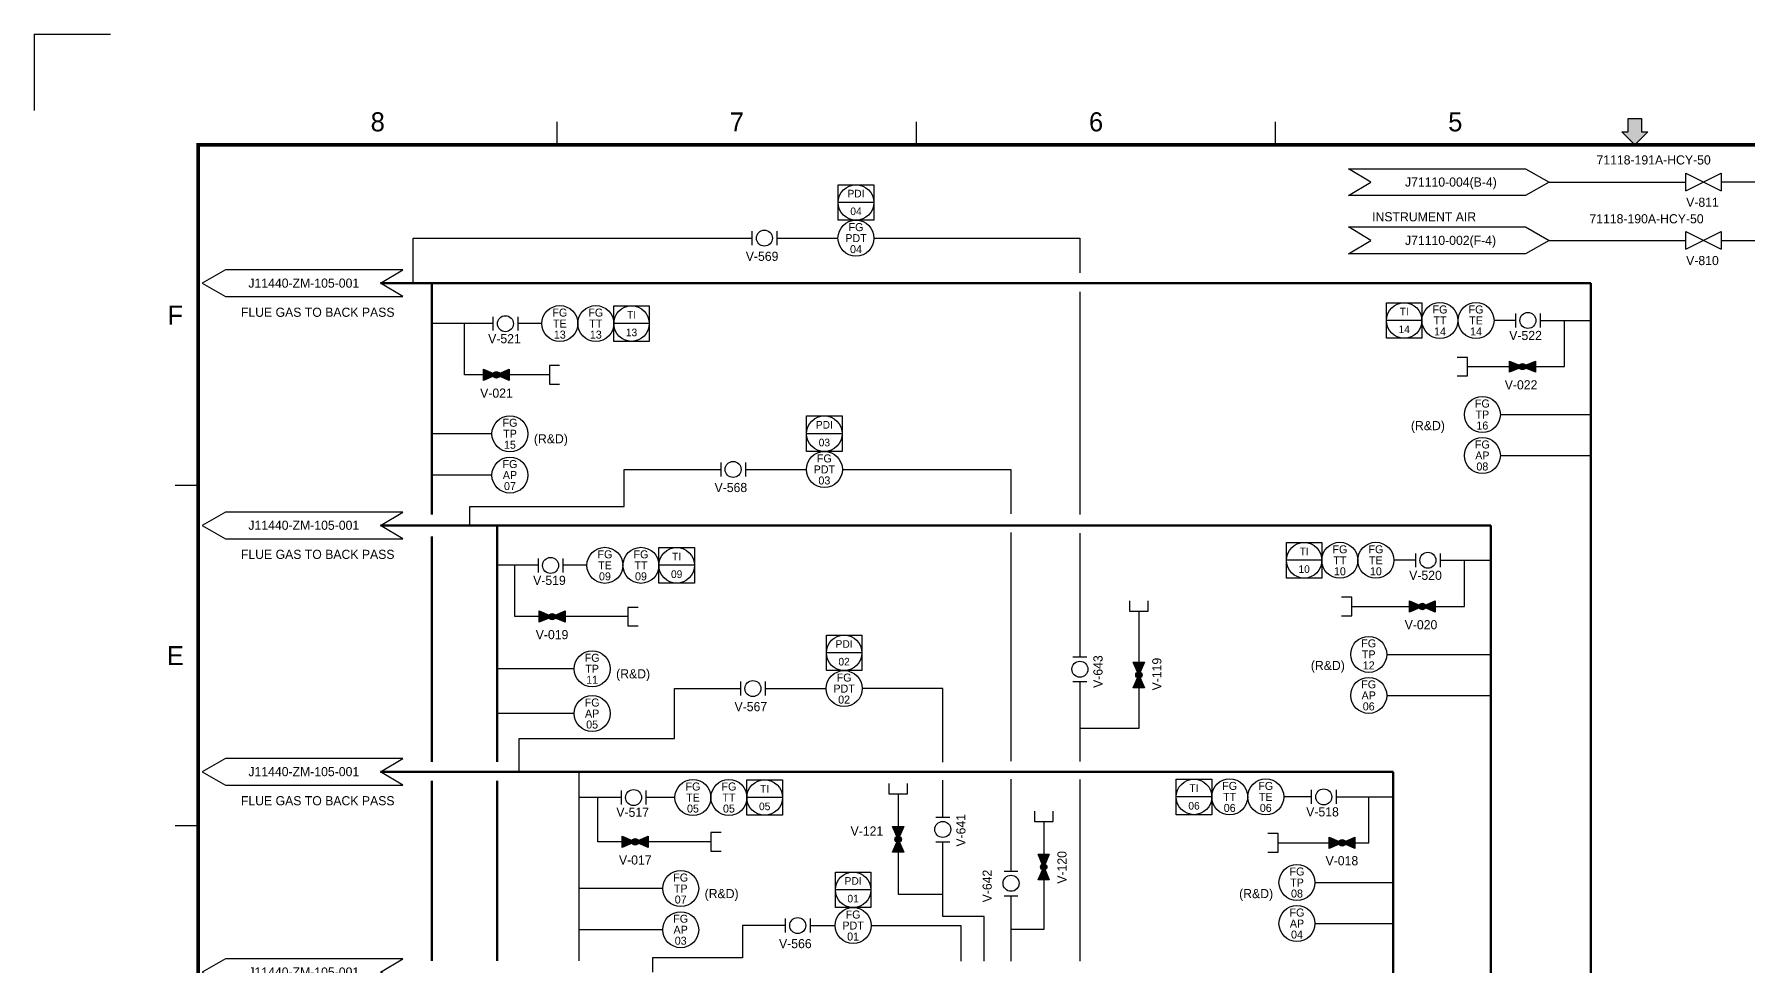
# Model space of a CAD drawing. Header units: millimetres. Extents: x 0 to 420, y 0 to 297.
# Drawn here: x 0 to 224.9, y 174.7 to 297 of the extents above; entities that cross this region are included whole.
import ezdxf
from ezdxf.enums import TextEntityAlignment as Align

# ---------------------------------------------------------------- set-up
doc = ezdxf.new("R2010")
doc.units = ezdxf.units.MM
for name, color, linetype in [('0_Title Block', 7, 'Continuous'), ('1_Valve', 7, 'Continuous'), ('2_Opc', 7, 'Continuous'), ('3_I&C', 7, 'Continuous'), ('6_PIPE(기타)', 7, 'Continuous')]:
    doc.layers.add(name, color=color, linetype=linetype)
doc.styles.get("Standard").update_dxf_attribs({"font": 'pnid.shx', "bigfont": 'kosdichs.shx'})

# ---------------------------------------------------------------- blocks, each defined once
blk = doc.blocks.new('LOCAL INSTRUMENT_')
at = {"color": 0, "linetype": 'ByBlock'}
blk.add_circle((0, 0), 2.25, dxfattribs=at)
at = {"color": 0}
for tag, p in [('TAG01', (0, 1.375)), ('TAG02', (0, 0)), ('TAG03', (0, -1.375))]:
    blk.add_attdef(tag, text='', height=1, dxfattribs=at).set_placement(p, align=Align.MIDDLE_CENTER)
blk = doc.blocks.new('삼척TEMPLATE(현대&GS&한솔)')
h = blk.add_hatch(color=0)
h.dxf.hatch_style = 1
h.paths.add_polyline_path([(210.88, 285.96), (210, 285.96), (209.12, 285.96), (209.12, 284.22), (208.29, 284.22), (210, 282.5), (211.71, 284.22), (210.88, 284.22)])
h = blk.add_hatch(color=0)
h.dxf.hatch_style = 1
h.paths.add_polyline_path([(210.88, 285.96), (210, 285.96), (209.12, 285.96), (209.12, 284.22), (208.29, 284.22), (210, 282.5), (211.71, 284.22), (210.88, 284.22)])
at = {"color": 0}
for p, q in [((0, 297), (0, 287)), ((0, 297), (10, 297)), ((209.12, 285.96), (210.88, 285.96)), ((209.12, 284.22), (209.12, 285.96)), ((209.12, 285.96), (210.88, 285.96)), ((209.12, 284.22), (209.12, 285.96)), ((210.88, 285.96), (210.88, 284.22)), ((210.88, 285.96), (210.88, 284.22)), ((68.62, 282.5), (68.62, 285.5)), ((115.75, 282.5), (115.75, 285.5)), ((162.87, 282.5), (162.87, 285.5)), ((210, 282.5), (208.29, 284.22)), ((208.29, 284.22), (209.12, 284.22)), ((210, 282.5), (208.29, 284.22)), ((208.29, 284.22), (209.12, 284.22)), ((211.71, 284.22), (210, 282.5)), ((211.71, 284.22), (210, 282.5)), ((210.88, 284.22), (211.71, 284.22)), ((210.88, 284.22), (211.71, 284.22)), ((21.5, 237.83), (18.5, 237.83)), ((21.5, 193.17), (18.5, 193.17))]:
    blk.add_line(p, q, dxfattribs=at)
at = {"color": 0, "const_width": 0.5}
blk.add_lwpolyline([(398.5, 282.5), (398.5, 14.5), (21.5, 14.5), (21.5, 282.5)], close=True, dxfattribs=at)
at = {"color": 0, "char_height": 2.5, "attachment_point": 5}
for s, insert in [('8', (45.06, 285.5)), ('7', (92.19, 285.5)), ('6', (139.31, 285.5)), ('5', (186.44, 285.5)), ('F', (18.5, 260.17)), ('E', (18.5, 215.5))]:
    blk.add_mtext(s, dxfattribs=dict(at, insert=insert))
blk = doc.blocks.new('*U17')
at = {"color": 0}
for p, q in [((0, 1), (-1.75, 0)), ((-1.75, 0), (0, -1)), ((13.25, 1), (0, 1)), ((11.58, 0), (13.25, 1)), ((13.25, -1), (11.58, 0)), ((0, -1), (13.25, -1))]:
    blk.add_line(p, q, dxfattribs=at)
blk.add_attdef('DESCRIPTION02', text='', height=1, dxfattribs=at).set_placement((-11.35, 5.52), align=Align.TOP_LEFT)
blk.add_attdef('DESCRIPTION01', text='', height=1, dxfattribs=at).set_placement((5.73, 0), align=Align.MIDDLE_CENTER)
blk = doc.blocks.new('INDICATE DISPLAY_')
at = {"color": 0}
for p, q in [((-2.33, 2.33), (2.33, 2.33)), ((-2.33, -2.33), (-2.33, 2.33)), ((2.33, 2.33), (2.33, -2.33)), ((2.33, 0), (-2.33, 0)), ((2.33, -2.33), (-2.33, -2.33))]:
    blk.add_line(p, q, dxfattribs=at)
blk.add_circle((0, 0), 2.33, dxfattribs=at)
for tag, p in [('TAG01', (0, 1.16)), ('TAG02', (0, -1.16))]:
    blk.add_attdef(tag, text='', height=1, dxfattribs=at).set_placement(p, align=Align.MIDDLE_CENTER)
blk = doc.blocks.new('*U9')
at = {"color": 0}
for p, q in [((0.26, 1.22), (0.26, -0.6)), ((3.51, 1.22), (3.51, -0.6))]:
    blk.add_line(p, q, dxfattribs=at)
blk.add_circle((1.89, 0.31), 1.05, dxfattribs=at)
for tag, p in [('TAG01', (0, 2.33)), ('DESCRIPTION01', (0, -2.33))]:
    blk.add_attdef(tag, text='', height=0.8, dxfattribs=at).set_placement(p, align=Align.MIDDLE_CENTER)
blk = doc.blocks.new('*U10')
at = {"linetype": 'ByBlock'}
h = blk.add_hatch(color=0, dxfattribs=at)
h.dxf.hatch_style = 1
edge = h.paths.add_edge_path()
edge.add_line((-10.38, 0.77), (-11.69, 0.22))
edge.add_line((-11.69, 0.22), (-11.69, 1.69))
edge.add_line((-11.69, 1.69), (-10.38, 1.13))
edge.add_arc((-10, 0.95), 0.422, 154.9961, 205.0039)
h = blk.add_hatch(color=0, dxfattribs=at)
h.dxf.hatch_style = 1
edge = h.paths.add_edge_path()
edge.add_arc((-10, 0.95), 0.422, 0, 360)
h = blk.add_hatch(color=0, dxfattribs=at)
h.dxf.hatch_style = 1
edge = h.paths.add_edge_path()
edge.add_arc((-10, 0.95), 0.422, 333.6876, 386.3124)
edge.add_line((-9.62, 1.14), (-8.31, 1.69))
edge.add_line((-8.31, 1.69), (-8.31, 0.22))
edge.add_line((-8.31, 0.22), (-9.62, 0.77))
at = {"color": 0, "linetype": 'ByBlock'}
for p, q in [((-11.69, 0.22), (-11.69, 1.69)), ((-11.69, 1.69), (-10.38, 1.13)), ((-10.38, 0.77), (-11.69, 0.22)), ((-9.62, 1.14), (-8.31, 1.69)), ((-8.31, 0.22), (-9.62, 0.77)), ((-8.31, 1.69), (-8.31, 0.22))]:
    blk.add_line(p, q, dxfattribs=at)
blk.add_circle((-10, 0.95), 0.422, dxfattribs=at)
for start, end in [(154.9961, 205.0039), (333.6876, 26.3124)]:
    blk.add_arc((-10, 0.95), 0.422, start, end, dxfattribs=at)
at = {"color": 0}
for tag, p in [('TAG01', (-5.14, 1.07)), ('DESCRIPTION01', (-5.14, -2.33))]:
    blk.add_attdef(tag, text='', height=1, dxfattribs=at).set_placement(p, align=Align.MIDDLE_CENTER)
blk = doc.blocks.new('*U11')
at = {"color": 0}
for p, q in [((-1.46, 1.22), (-1.46, -0.6)), ((1.78, 1.22), (1.78, -0.6))]:
    blk.add_line(p, q, dxfattribs=at)
blk.add_circle((0.17, 0.31), 1.05, dxfattribs=at)
for tag, p in [('TAG01', (0, 2.33)), ('DESCRIPTION01', (0, -2.33))]:
    blk.add_attdef(tag, text='', height=0.8, dxfattribs=at).set_placement(p, align=Align.MIDDLE_CENTER)
blk = doc.blocks.new('*U12')
at = {"linetype": 'ByBlock'}
h = blk.add_hatch(color=0, dxfattribs=at)
h.dxf.hatch_style = 1
edge = h.paths.add_edge_path()
edge.add_arc((-14.75, -3.78), 0.422, 63.6876, 116.3124)
edge.add_line((-14.94, -3.4), (-15.49, -2.09))
edge.add_line((-15.49, -2.09), (-14.01, -2.09))
edge.add_line((-14.01, -2.09), (-14.57, -3.4))
h = blk.add_hatch(color=0, dxfattribs=at)
h.dxf.hatch_style = 1
edge = h.paths.add_edge_path()
edge.add_line((-14.57, -4.16), (-14.01, -5.46))
edge.add_line((-14.01, -5.46), (-15.49, -5.46))
edge.add_line((-15.49, -5.46), (-14.93, -4.16))
edge.add_arc((-14.75, -3.78), 0.422, 244.9961, 295.0039)
h = blk.add_hatch(color=0, dxfattribs=at)
h.dxf.hatch_style = 1
edge = h.paths.add_edge_path()
edge.add_arc((-14.75, -3.78), 0.422, 90, 450)
at = {"color": 0, "linetype": 'ByBlock'}
for p, q in [((-14.94, -3.4), (-15.49, -2.09)), ((-15.49, -2.09), (-14.01, -2.09)), ((-14.01, -2.09), (-14.57, -3.4)), ((-15.49, -5.46), (-14.93, -4.16)), ((-14.57, -4.16), (-14.01, -5.46)), ((-14.01, -5.46), (-15.49, -5.46))]:
    blk.add_line(p, q, dxfattribs=at)
blk.add_circle((-14.75, -3.78), 0.422, dxfattribs=at)
for start, end in [(63.6876, 116.3124), (244.9961, 295.0039)]:
    blk.add_arc((-14.75, -3.78), 0.422, start, end, dxfattribs=at)
at = {"color": 0}
for tag, p in [('TAG01', (-5.14, 1.07)), ('DESCRIPTION01', (-5.14, -2.33))]:
    blk.add_attdef(tag, text='', height=1, dxfattribs=at).set_placement(p, align=Align.MIDDLE_CENTER)
blk = doc.blocks.new('*U18')
at = {"color": 0}
for p, q in [((-11.58, 0), (-13.25, 1)), ((-13.25, 1), (0, 1)), ((-13.25, -1), (-11.58, 0)), ((0, 1), (1.75, 0)), ((1.75, 0), (0, -1)), ((0, -1), (-13.25, -1))]:
    blk.add_line(p, q, dxfattribs=at)
blk.add_attdef('DESCRIPTION02', text='', height=1, dxfattribs=at).set_placement((-11.35, 5.52), align=Align.TOP_LEFT)
blk.add_attdef('DESCRIPTION01', text='', height=1, dxfattribs=at).set_placement((-5.73, 0), align=Align.MIDDLE_CENTER)
blk = doc.blocks.new('*U16')
at = {"color": 0}
for p, q in [((-2.32, -1.16), (-2.32, 1.16)), ((-2.32, -1.16), (2.32, 1.16)), ((-2.32, 1.16), (2.32, -1.16)), ((2.32, 1.16), (2.32, -1.16))]:
    blk.add_line(p, q, dxfattribs=at)
for tag, p in [('DESCRIPTION01', (5.42, 0.01)), ('TAG01', (5.42, 1.56))]:
    blk.add_attdef(tag, text='', height=1, dxfattribs=at).set_placement(p, align=Align.MIDDLE_CENTER)
blk = doc.blocks.new('*U7')
at = {"color": 0}
for tag, p in [('TAG01', (5, 1.5)), ('DESCRIPTION01', (5, -2.07))]:
    blk.add_attdef(tag, text='', height=1, dxfattribs=at).set_placement(p, align=Align.MIDDLE_CENTER)

msp = doc.modelspace()

# ---------------------------------------------------------------- linework, layer by layer
at = {"layer": '3_I&C'}
for p, q in [((66.58, 259.05), (63.43, 259.05)), ((194.35, 259.46), (191.52, 259.46)), ((192.35, 247.12), (204.22, 247.12)), ((60.04, 244.6), (52.18, 244.6)), ((192.35, 241.75), (204.22, 241.75)), ((60.04, 239.18), (52.18, 239.18)), ((72.51, 227.34), (69.36, 227.34)), ((181.21, 228), (178.38, 228)), ((70.83, 213.77), (60.73, 213.77)), ((177.44, 215.66), (191.09, 215.66)), ((177.44, 210.28), (191.09, 210.28)), ((70.83, 207.9), (60.73, 207.9)), ((84.05, 196.88), (80.24, 196.88)), ((167.55, 196.96), (163.93, 196.96)), ((82.45, 184.94), (71.48, 184.94)), ((168.04, 185.73), (178.31, 185.73)), ((168.04, 180.35), (178.31, 180.35)), ((82.45, 179.54), (71.48, 179.54))]:
    msp.add_line(p, q, dxfattribs=at)
at = {"layer": '6_PIPE(기타)'}
for p, q in [((198.74, 277.61), (216.68, 277.61)), ((235.56, 277.61), (221.33, 277.61)), ((49.7, 264.34), (49.7, 270.26)), ((49.7, 270.26), (94.16, 270.26)), ((97.41, 270.26), (105.45, 270.26)), ((110.18, 270.26), (137.19, 270.26)), ((137.19, 270.26), (137.19, 265.69)), ((198.74, 269.97), (216.68, 269.97)), ((221.33, 269.97), (312.27, 269.97)), ((137.19, 263.23), (137.19, 234)), ((60.19, 259.05), (52.18, 259.05)), ((56.45, 252.32), (56.45, 259.05)), ((197.59, 259.47), (204.22, 259.47)), ((200.78, 253.41), (200.78, 259.47)), ((188.04, 254.62), (186.69, 254.62)), ((188.04, 252.19), (188.04, 254.62)), ((58.95, 252.32), (56.45, 252.32)), ((67.58, 252.32), (62.32, 252.32)), ((68.93, 253.54), (67.58, 253.54)), ((67.58, 253.54), (67.58, 251.11)), ((186.69, 252.19), (188.04, 252.19)), ((188.04, 253.41), (193.57, 253.41)), ((196.94, 253.41), (200.78, 253.41)), ((67.58, 251.11), (68.93, 251.11)), ((77.41, 235.04), (77.41, 239.92)), ((77.41, 239.92), (90.06, 239.92)), ((93.3, 239.92), (101.3, 239.92)), ((106.02, 239.92), (128.14, 239.92)), ((128.14, 239.92), (128.14, 234.1)), ((57.16, 232.58), (57.16, 235.04)), ((57.16, 235.04), (77.41, 235.04)), ((128.14, 231.63), (128.14, 201.63)), ((137.19, 231.54), (137.19, 215.32)), ((66.11, 227.34), (60.73, 227.34)), ((63.04, 220.61), (63.04, 227.34)), ((184.46, 228), (191.09, 228)), ((187.65, 221.94), (187.65, 227.97)), ((172.88, 223.16), (171.52, 223.16)), ((172.88, 220.73), (172.88, 223.16)), ((66.27, 220.61), (63.04, 220.61)), ((77.88, 220.61), (69.64, 220.61)), ((79.24, 221.83), (77.88, 221.83)), ((77.88, 221.83), (77.88, 219.4)), ((143.71, 222.68), (143.71, 221.33)), ((143.71, 221.33), (146.14, 221.33)), ((144.92, 221.33), (144.92, 214.64)), ((146.14, 221.33), (146.14, 222.68)), ((171.52, 220.73), (172.88, 220.73)), ((172.88, 221.94), (180.44, 221.94)), ((183.81, 221.94), (187.65, 221.94)), ((77.88, 219.4), (79.24, 219.4)), ((137.19, 212.08), (137.19, 201.6)), ((84.01, 204.61), (84.01, 211.17)), ((84.01, 211.17), (92.65, 211.17)), ((95.9, 211.17), (103.89, 211.17)), ((119.2, 211.17), (108.62, 211.17)), ((119.2, 201.52), (119.2, 211.17)), ((144.92, 211.26), (144.92, 205.95)), ((144.92, 205.95), (137.19, 205.95)), ((63.63, 200.26), (63.63, 204.61)), ((63.63, 204.61), (84.01, 204.61)), ((71.48, 175.44), (71.48, 200.26)), ((112.13, 198.7), (112.13, 197.35)), ((114.56, 197.35), (114.56, 198.7)), ((119.2, 194.31), (119.2, 199.15)), ((128.14, 199.27), (128.14, 187.24)), ((137.19, 199.26), (137.19, 175.4)), ((77, 196.88), (71.48, 196.88)), ((73.93, 191.07), (73.93, 196.88)), ((112.13, 197.35), (114.56, 197.35)), ((113.34, 197.35), (113.34, 193.09)), ((170.79, 196.97), (178.31, 196.97)), ((175.11, 190.94), (175.11, 196.97)), ((131.22, 195.1), (131.22, 193.75)), ((131.22, 193.75), (133.66, 193.75)), ((132.44, 193.75), (132.44, 189.45)), ((133.66, 193.75), (133.66, 195.1)), ((90.13, 192.29), (88.77, 192.29)), ((88.77, 192.29), (88.77, 189.86)), ((163.19, 192.15), (161.84, 192.15)), ((163.19, 189.72), (163.19, 192.15)), ((77.15, 191.07), (73.93, 191.07)), ((88.77, 191.07), (80.53, 191.07)), ((88.77, 189.86), (90.13, 189.86)), ((113.34, 189.71), (113.34, 184.22)), ((119.2, 181.28), (119.2, 191.07)), ((161.84, 189.72), (163.19, 189.72)), ((163.19, 190.94), (169.9, 190.94)), ((173.27, 190.94), (175.11, 190.94)), ((132.44, 186.08), (132.44, 179.57)), ((113.34, 184.22), (119.2, 184.22)), ((128.14, 184), (128.14, 175.42)), ((98.53, 180.09), (92.93, 180.09)), ((92.93, 180.09), (92.93, 175.87)), ((101.77, 180.09), (105.07, 180.09)), ((109.79, 180.09), (121.57, 180.09)), ((124.62, 181.28), (119.2, 181.28)), ((121.57, 180.09), (121.57, 175.42)), ((124.62, 175.42), (124.62, 181.28)), ((132.44, 179.57), (128.14, 179.57)), ((92.93, 175.87), (81.11, 175.87)), ((81.11, 175.87), (81.11, 173.98))]:
    msp.add_line(p, q, dxfattribs=at)
at = {"layer": '6_PIPE(기타)', "lineweight": 50}
for p, q in [((45.41, 264.34), (204.22, 264.34)), ((52.18, 234), (52.18, 264.34)), ((204.22, 264.34), (204.22, 159.31)), ((45.41, 232.58), (191.09, 232.58)), ((60.73, 201.57), (60.73, 232.58)), ((191.09, 232.58), (191.09, 156.15)), ((52.18, 201.57), (52.18, 231.14)), ((45.41, 200.26), (178.31, 200.26)), ((178.31, 200.26), (178.31, 152.28)), ((52.18, 175.44), (52.18, 199.08)), ((60.73, 175.44), (60.73, 199.08))]:
    msp.add_line(p, q, dxfattribs=at)

# ---------------------------------------------------------------- block references
at = {"layer": '0_Title Block'}
msp.add_blockref('삼척TEMPLATE(현대&GS&한솔)', (0, 0), dxfattribs=at)
at = {"layer": '1_Valve'}
ref = msp.add_blockref('*U16', (219.01, 277.61), dxfattribs=at)
ref.add_attrib('TAG01', 'V-811', dxfattribs={"layer": '0', "color": 0, "height": 1.2}).set_placement((218.87, 274.97), align=Align.MIDDLE_CENTER)
ref = msp.add_blockref('*U9', (93.9, 269.95), dxfattribs=at)
ref.add_attrib('TAG01_001', 'V-569', (93.35, 267.28), dxfattribs={"layer": '0', "color": 0, "height": 1.2})
ref = msp.add_blockref('*U16', (219.01, 269.97), dxfattribs=at)
ref.add_attrib('TAG01', 'V-810', dxfattribs={"layer": '0', "color": 0, "height": 1.2}).set_placement((218.87, 267.32), align=Align.MIDDLE_CENTER)
ref = msp.add_blockref('*U9', (59.92, 258.73), dxfattribs=at)
ref.add_attrib('TAG01_001', 'V-521', (59.55, 256.47), dxfattribs={"layer": '0', "color": 0, "height": 1.2})
ref = msp.add_blockref('*U9', (194.08, 259.15), dxfattribs=at)
ref.add_attrib('TAG01_001', 'V-522', (193.52, 256.89), dxfattribs={"layer": '0', "color": 0, "height": 1.2})
ref = msp.add_blockref('*U10', (70.63, 251.37), dxfattribs=at)
ref.add_attrib('TAG01_001', 'V-021', (58.5, 249.33), dxfattribs={"layer": '0', "color": 0, "height": 1.2})
ref = msp.add_blockref('*U10', (205.26, 252.45), dxfattribs=at)
ref.add_attrib('TAG01_001', 'V-022', (192.93, 250.42), dxfattribs={"layer": '0', "color": 0, "height": 1.2})
ref = msp.add_blockref('*U9', (89.8, 239.61), dxfattribs=at)
ref.add_attrib('TAG01_001', 'V-568', (89.25, 236.95), dxfattribs={"layer": '0', "color": 0, "height": 1.2})
ref = msp.add_blockref('*U9', (65.85, 227.02), dxfattribs=at)
ref.add_attrib('TAG01_001', 'V-519', (65.45, 224.77), dxfattribs={"layer": '0', "color": 0, "height": 1.2})
ref = msp.add_blockref('*U9', (180.95, 227.69), dxfattribs=at)
ref.add_attrib('TAG01_001', 'V-520', (180.39, 225.43), dxfattribs={"layer": '0', "color": 0, "height": 1.2})
ref = msp.add_blockref('*U10', (77.95, 219.66), dxfattribs=at)
ref.add_attrib('TAG01_001', 'V-019', (65.79, 217.65), dxfattribs={"layer": '0', "color": 0, "height": 1.2})
ref = msp.add_blockref('*U10', (192.12, 220.99), dxfattribs=at)
ref.add_attrib('TAG01_001', 'V-020', (179.8, 218.95), dxfattribs={"layer": '0', "color": 0, "height": 1.2})
ref = msp.add_blockref('*U9', (137.5, 211.82), dxfattribs=dict(at, rotation=90))
ref.add_attrib('TAG01_001', 'V-643', (140.16, 211.26), dxfattribs={"layer": '0', "color": 0, "height": 1.2, "rotation": 90})
ref = msp.add_blockref('*U10', (145.88, 222.95), dxfattribs=dict(at, rotation=90))
ref.add_attrib('TAG01_001', 'V-119', (147.88, 210.93), dxfattribs={"layer": '0', "color": 0, "height": 1.2, "rotation": 90})
ref = msp.add_blockref('*U9', (92.39, 210.86), dxfattribs=at)
ref.add_attrib('TAG01_001', 'V-567', (91.87, 208.2), dxfattribs={"layer": '0', "color": 0, "height": 1.2})
ref = msp.add_blockref('*U9', (167.29, 196.65), dxfattribs=at)
ref.add_attrib('TAG01_001', 'V-518', (166.88, 194.4), dxfattribs={"layer": '0', "color": 0, "height": 1.2})
ref = msp.add_blockref('*U9', (76.74, 196.57), dxfattribs=at)
ref.add_attrib('TAG01_001', 'V-517', (76.37, 194.35), dxfattribs={"layer": '0', "color": 0, "height": 1.2})
ref = msp.add_blockref('*U9', (119.51, 190.81), dxfattribs=dict(at, rotation=90))
ref.add_attrib('TAG01_001', 'V-641', (122.17, 190.44), dxfattribs={"layer": '0', "color": 0, "height": 1.2, "rotation": 90})
ref = msp.add_blockref('*U10', (88.84, 190.12), dxfattribs=at)
ref.add_attrib('TAG01_001', 'V-017', (76.71, 188.09), dxfattribs={"layer": '0', "color": 0, "height": 1.2})
ref = msp.add_blockref('*U12', (128.09, 195.18), dxfattribs=at)
ref.add_attrib('TAG01_001', 'V-121', (107.1, 191.89), dxfattribs={"layer": '0', "color": 0, "height": 1.2})
ref = msp.add_blockref('*U10', (181.59, 189.98), dxfattribs=at)
ref.add_attrib('TAG01_001', 'V-018', (169.42, 187.99), dxfattribs={"layer": '0', "color": 0, "height": 1.2})
ref = msp.add_blockref('*U10', (133.39, 197.77), dxfattribs=dict(at, rotation=90))
ref.add_attrib('TAG01_001', 'V-120', (135.43, 185.58), dxfattribs={"layer": '0', "color": 0, "height": 1.2, "rotation": 90})
ref = msp.add_blockref('*U11', (128.46, 185.46), dxfattribs=dict(at, rotation=90))
ref.add_attrib('TAG01_001', 'V-642', (125.62, 183.13), dxfattribs={"layer": '0', "color": 0, "height": 1.2, "rotation": 90})
ref = msp.add_blockref('*U9', (98.27, 179.78), dxfattribs=at)
ref.add_attrib('TAG01_001', 'V-566', (97.71, 177.12), dxfattribs={"layer": '0', "color": 0, "height": 1.2})
at = {"layer": '2_Opc'}
ref = msp.add_blockref('*U18', (195.67, 277.61), dxfattribs=dict(at, xscale=1.754883603849799, yscale=1.754883603849799, zscale=1.754883603849799))
ref.add_attrib('DESCRIPTION01_001', 'J71110-004(B-4)', (179.84, 277.02), dxfattribs={"layer": '0', "color": 0, "height": 1.2})
ref = msp.add_blockref('*U18', (195.67, 269.97), dxfattribs=dict(at, xscale=1.754883603849799, yscale=1.754883603849799, zscale=1.754883603849799))
ref.add_attrib('DESCRIPTION01_001', 'J71110-002(F-4)', (179.84, 269.37), dxfattribs={"layer": '0', "color": 0, "height": 1.2})
ref = msp.add_blockref('*U17', (25.09, 264.34), dxfattribs=dict(at, xscale=1.754883603849799, yscale=1.754883603849799, zscale=1.754883603849799))
ref.add_attrib('DESCRIPTION01_001', 'J11440-ZM-105-001', (28.09, 263.76), dxfattribs={"layer": '0', "color": 0, "height": 1.2})
ref = msp.add_blockref('*U17', (25.09, 232.58), dxfattribs=dict(at, xscale=1.754883603849799, yscale=1.754883603849799, zscale=1.754883603849799))
ref.add_attrib('DESCRIPTION01_001', 'J11440-ZM-105-001', (28.09, 232), dxfattribs={"layer": '0', "color": 0, "height": 1.2})
ref = msp.add_blockref('*U17', (25.09, 200.26), dxfattribs=dict(at, xscale=1.754883603849799, yscale=1.754883603849799, zscale=1.754883603849799))
ref.add_attrib('DESCRIPTION01_001', 'J11440-ZM-105-001', (28.09, 199.68), dxfattribs={"layer": '0', "color": 0, "height": 1.2})
ref = msp.add_blockref('*U17', (25.09, 173.98), dxfattribs=dict(at, xscale=1.754883603849799, yscale=1.754883603849799, zscale=1.754883603849799))
ref.add_attrib('DESCRIPTION01_001', 'J11440-ZM-105-001', (28.09, 173.39), dxfattribs={"layer": '0', "color": 0, "height": 1.2})
at = {"layer": '3_I&C'}
for p, values in [((107.81, 274.94), {'TAG01': 'PDI', 'TAG02': '04'}), ((78.36, 259.05), {'TAG01': 'TI', 'TAG02': '13'}), ((179.74, 259.46), {'TAG01': 'TI', 'TAG02': '14'}), ((103.66, 244.61), {'TAG01': 'PDI', 'TAG02': '03'}), ((84.28, 227.34), {'TAG01': 'TI', 'TAG02': '09'}), ((166.61, 228), {'TAG01': 'TI', 'TAG02': '10'}), ((106.25, 215.86), {'TAG01': 'PDI', 'TAG02': '02'}), ((95.83, 196.88), {'TAG01': 'TI', 'TAG02': '05'}), ((152.16, 196.96), {'TAG01': 'TI', 'TAG02': '06'}), ((107.43, 184.78), {'TAG01': 'PDI', 'TAG02': '01'})]:
    msp.add_blockref('INDICATE DISPLAY_', p, dxfattribs=at).add_auto_attribs(values)
at = {"layer": '3_I&C', "xscale": 1.05, "yscale": 1.05, "zscale": 1.05}
for p, values in [((107.81, 270.26), {'TAG01': 'FG', 'TAG02': 'PDT', 'TAG03': '04'}), ((68.95, 259.05), {'TAG01': 'FG', 'TAG02': 'TE', 'TAG03': '13'}), ((73.67, 259.05), {'TAG01': 'FG', 'TAG02': 'TT', 'TAG03': '13'}), ((184.43, 259.46), {'TAG01': 'FG', 'TAG02': 'TT', 'TAG03': '14'}), ((189.16, 259.46), {'TAG01': 'FG', 'TAG02': 'TE', 'TAG03': '14'}), ((189.99, 247.12), {'TAG01': 'FG', 'TAG02': 'TP', 'TAG03': '16'}), ((62.41, 244.6), {'TAG01': 'FG', 'TAG02': 'TP', 'TAG03': '15'}), ((189.99, 241.75), {'TAG01': 'FG', 'TAG02': 'AP', 'TAG03': '08'}), ((62.41, 239.18), {'TAG01': 'FG', 'TAG02': 'AP', 'TAG03': '07'}), ((103.66, 239.92), {'TAG01': 'FG', 'TAG02': 'PDT', 'TAG03': '03'}), ((74.87, 227.34), {'TAG01': 'FG', 'TAG02': 'TE', 'TAG03': '09'}), ((79.6, 227.34), {'TAG01': 'FG', 'TAG02': 'TT', 'TAG03': '09'}), ((171.3, 228), {'TAG01': 'FG', 'TAG02': 'TT', 'TAG03': '10'}), ((176.02, 228), {'TAG01': 'FG', 'TAG02': 'TE', 'TAG03': '10'}), ((73.19, 213.77), {'TAG01': 'FG', 'TAG02': 'TP', 'TAG03': '11'}), ((175.08, 215.66), {'TAG01': 'FG', 'TAG02': 'TP', 'TAG03': '12'}), ((106.25, 211.17), {'TAG01': 'FG', 'TAG02': 'PDT', 'TAG03': '02'}), ((175.08, 210.28), {'TAG01': 'FG', 'TAG02': 'AP', 'TAG03': '06'}), ((73.19, 207.9), {'TAG01': 'FG', 'TAG02': 'AP', 'TAG03': '05'}), ((86.42, 196.88), {'TAG01': 'FG', 'TAG02': 'TE', 'TAG03': '05'}), ((91.14, 196.88), {'TAG01': 'FG', 'TAG02': 'TT', 'TAG03': '05'}), ((156.84, 196.96), {'TAG01': 'FG', 'TAG02': 'TT', 'TAG03': '06'}), ((161.57, 196.96), {'TAG01': 'FG', 'TAG02': 'TE', 'TAG03': '06'}), ((84.81, 184.94), {'TAG01': 'FG', 'TAG02': 'TP', 'TAG03': '07'}), ((165.67, 185.73), {'TAG01': 'FG', 'TAG02': 'TP', 'TAG03': '08'}), ((107.43, 180.09), {'TAG01': 'FG', 'TAG02': 'PDT', 'TAG03': '01'}), ((165.67, 180.35), {'TAG01': 'FG', 'TAG02': 'AP', 'TAG03': '04'}), ((84.81, 179.54), {'TAG01': 'FG', 'TAG02': 'AP', 'TAG03': '03'})]:
    msp.add_blockref('LOCAL INSTRUMENT_', p, dxfattribs=at).add_auto_attribs(values)
at = {"layer": '6_PIPE(기타)'}
ref = msp.add_blockref('*U7', (207.46, 279.02), dxfattribs=at)
ref.add_attrib('TAG01', '71118-191A-HCY-50', dxfattribs={"layer": '0', "color": 0, "height": 1.2}).set_placement((212.46, 280.52), align=Align.MIDDLE_CENTER)
ref = msp.add_blockref('*U7', (206.53, 271.3), dxfattribs=at)
ref.add_attrib('TAG01', '71118-190A-HCY-50', dxfattribs={"layer": '0', "color": 0, "height": 1.2}).set_placement((211.53, 272.8), align=Align.MIDDLE_CENTER)

# ---------------------------------------------------------------- texts
at = {"layer": '2_Opc', "char_height": 1.2, "attachment_point": 1}
for s, insert in [('INSTRUMENT AIR', (175.53, 273.66)), ('FLUE GAS TO BACK PASS', (27.11, 261.14)), ('FLUE GAS TO BACK PASS', (27.11, 229.38)), ('FLUE GAS TO BACK PASS', (27.11, 197.06))]:
    msp.add_mtext(s, dxfattribs=dict(at, insert=insert))
at = {"layer": '3_I&C', "char_height": 1.2, "attachment_point": 1}
for insert in [(180.62, 246.27), (65.55, 244.54), (76.34, 213.71), (167.49, 214.81), (87.95, 184.88), (158.08, 184.88)]:
    msp.add_mtext('(R&D)', dxfattribs=dict(at, insert=insert))

doc.saveas('drawing.dxf')
